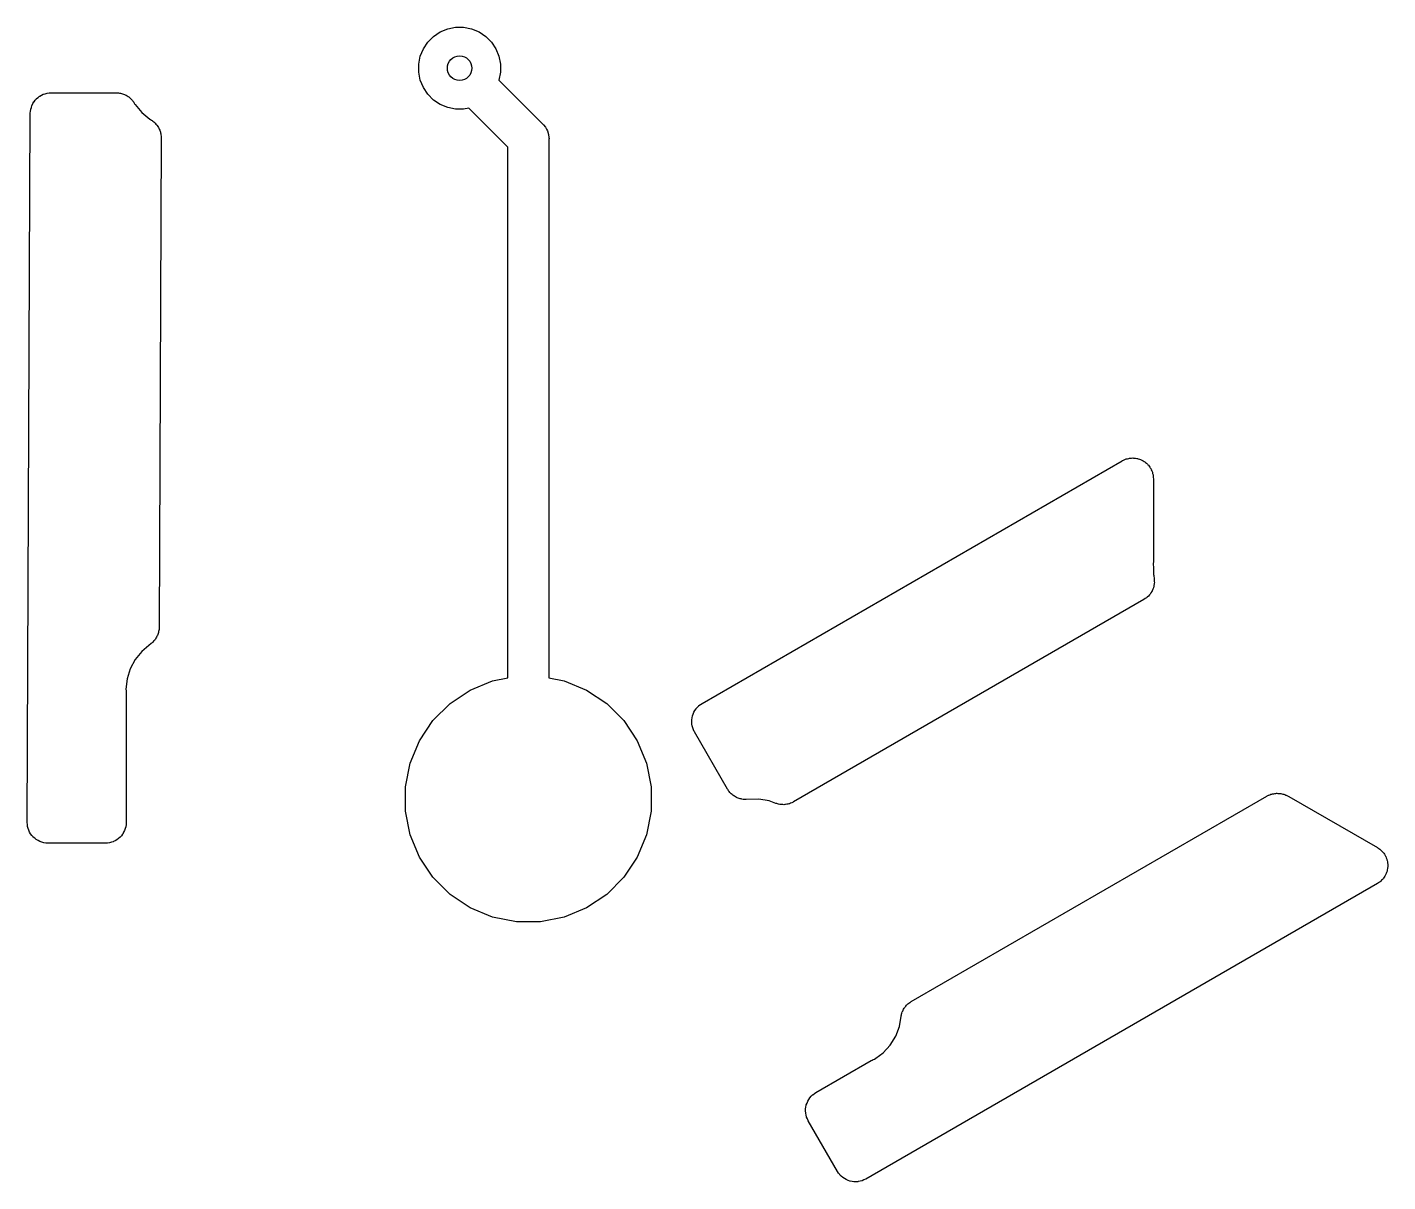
# Model space of a CAD drawing. Extents: x 3.53 to 7.52, y -4.86 to -3.59.
# Drawn here: x 7.1961 to 7.5231, y -4.0869 to -3.8095 of the extents above; entities that cross this region are included whole.
import ezdxf

# ---------------------------------------------------------------- set-up
doc = ezdxf.new("R2010")
doc.units = 0
doc.header["$MEASUREMENT"] = 0
doc.layers.add('BLACK', color=7, linetype='CONTINUOUS')

msp = doc.modelspace()

# ---------------------------------------------------------------- linework, layer by layer
at = {"layer": 'BLACK', "linetype": 'CONTINUOUS'}
for p, q in [((7.29235, -3.81302), (7.29373, -3.81165)), ((7.29373, -3.81165), (7.29534, -3.81057)), ((7.29534, -3.81057), (7.29713, -3.80983)), ((7.29713, -3.80983), (7.29903, -3.80945)), ((7.29903, -3.80945), (7.30097, -3.80945)), ((7.30097, -3.80945), (7.30287, -3.80983)), ((7.30287, -3.80983), (7.30466, -3.81057)), ((7.30466, -3.81057), (7.30627, -3.81165)), ((7.30627, -3.81165), (7.30765, -3.81302)), ((7.29054, -3.81642), (7.29128, -3.81463)), ((7.29128, -3.81463), (7.29235, -3.81302)), ((7.30765, -3.81302), (7.30872, -3.81463)), ((7.30872, -3.81463), (7.30946, -3.81642)), ((7.29016, -3.81832), (7.29054, -3.81642)), ((7.29016, -3.82026), (7.29016, -3.81832)), ((7.30946, -3.81642), (7.30984, -3.81832)), ((7.30984, -3.81832), (7.30984, -3.82026)), ((7.29054, -3.82216), (7.29016, -3.82026)), ((7.29128, -3.82395), (7.29054, -3.82216)), ((7.30984, -3.82026), (7.30946, -3.82216)), ((7.30946, -3.82216), (7.30946, -3.82218)), ((7.30946, -3.82218), (7.31984, -3.83257)), ((7.19952, -3.82579), (7.19992, -3.82557)), ((7.19992, -3.82557), (7.19995, -3.82557)), ((7.19995, -3.82557), (7.19998, -3.82555)), ((7.19998, -3.82555), (7.20041, -3.82543)), ((7.20041, -3.82543), (7.20086, -3.82529)), ((7.20086, -3.82529), (7.20089, -3.82529)), ((7.20089, -3.82529), (7.20091, -3.82528)), ((7.20091, -3.82528), (7.20137, -3.82524)), ((7.20137, -3.82524), (7.20183, -3.8252)), ((7.20183, -3.8252), (7.21749, -3.8252)), ((7.21749, -3.8252), (7.21756, -3.8252)), ((7.21756, -3.8252), (7.21778, -3.82522)), ((7.21778, -3.82522), (7.218, -3.82522)), ((7.218, -3.82522), (7.21826, -3.82528)), ((7.21826, -3.82528), (7.21853, -3.82531)), ((7.21853, -3.82531), (7.21874, -3.82537)), ((7.21874, -3.82537), (7.21895, -3.82542)), ((7.21895, -3.82542), (7.2192, -3.82552)), ((7.2192, -3.82552), (7.21946, -3.8256)), ((7.21946, -3.8256), (7.21965, -3.82571)), ((7.29235, -3.82557), (7.29128, -3.82395)), ((7.29373, -3.82694), (7.29235, -3.82557)), ((7.19694, -3.82914), (7.19708, -3.8287)), ((7.19708, -3.8287), (7.19722, -3.82826)), ((7.19722, -3.82826), (7.19723, -3.82823)), ((7.19723, -3.82823), (7.19724, -3.82821)), ((7.19724, -3.82821), (7.19746, -3.82781)), ((7.19746, -3.82781), (7.19768, -3.8274)), ((7.19768, -3.8274), (7.1977, -3.82738)), ((7.1977, -3.82738), (7.19772, -3.82735)), ((7.19772, -3.82735), (7.19801, -3.827)), ((7.19801, -3.827), (7.19831, -3.82665)), ((7.19831, -3.82665), (7.19833, -3.82663)), ((7.19833, -3.82663), (7.19835, -3.82661)), ((7.19835, -3.82661), (7.19871, -3.82632)), ((7.19871, -3.82632), (7.19906, -3.82603)), ((7.19906, -3.82603), (7.19909, -3.82602)), ((7.19909, -3.82602), (7.19911, -3.826)), ((7.19911, -3.826), (7.19952, -3.82579)), ((7.21965, -3.82571), (7.21986, -3.82579)), ((7.21986, -3.82579), (7.22008, -3.82594)), ((7.22008, -3.82594), (7.22031, -3.82607)), ((7.22031, -3.82607), (7.22048, -3.82621)), ((7.22048, -3.82621), (7.22067, -3.82634)), ((7.22067, -3.82634), (7.22085, -3.82653)), ((7.22085, -3.82653), (7.22106, -3.8267)), ((7.22106, -3.8267), (7.2212, -3.82687)), ((7.2212, -3.82687), (7.22135, -3.82703)), ((7.22135, -3.82703), (7.2215, -3.82725)), ((7.2215, -3.82725), (7.22167, -3.82746)), ((7.22167, -3.82746), (7.22177, -3.82766)), ((7.22177, -3.82766), (7.2219, -3.82784)), ((7.2219, -3.82784), (7.22199, -3.82801)), ((7.22199, -3.82801), (7.22359, -3.82996)), ((7.29534, -3.82801), (7.29373, -3.82694)), ((7.29713, -3.82876), (7.29534, -3.82801)), ((7.29903, -3.82913), (7.29713, -3.82876)), ((7.30224, -3.82888), (7.30097, -3.82913)), ((7.31161, -3.83826), (7.30224, -3.82888)), ((7.19608, -4.00049), (7.19683, -3.83018)), ((7.19683, -3.83011), (7.19688, -3.82965)), ((7.19683, -3.83016), (7.19683, -3.83011)), ((7.19683, -3.83018), (7.19683, -3.83016)), ((7.19683, -3.83016), (7.19683, -3.83016)), ((7.19683, -3.83016), (7.19683, -3.83016)), ((7.19688, -3.82965), (7.19693, -3.82919)), ((7.19693, -3.82919), (7.19694, -3.82916)), ((7.19694, -3.82916), (7.19694, -3.82914)), ((7.22359, -3.82996), (7.22553, -3.83156)), ((7.22553, -3.83156), (7.22566, -3.83162)), ((7.22566, -3.83162), (7.22572, -3.83165)), ((7.22572, -3.83165), (7.22591, -3.83179)), ((7.22591, -3.83179), (7.22611, -3.8319)), ((7.22611, -3.8319), (7.22631, -3.83206)), ((7.22631, -3.83206), (7.22652, -3.83221)), ((7.30097, -3.82913), (7.29903, -3.82913)), ((7.22652, -3.83221), (7.22668, -3.83237)), ((7.22668, -3.83237), (7.22686, -3.83252)), ((7.22686, -3.83252), (7.22702, -3.83272)), ((7.22702, -3.83272), (7.2272, -3.83291)), ((7.2272, -3.83291), (7.22733, -3.8331)), ((7.22733, -3.8331), (7.22748, -3.83328)), ((7.22748, -3.83328), (7.2276, -3.83351)), ((7.2276, -3.83351), (7.22774, -3.83372)), ((7.22774, -3.83372), (7.22782, -3.83394)), ((7.22782, -3.83394), (7.22793, -3.83415)), ((7.22793, -3.83415), (7.228, -3.83439)), ((7.228, -3.83439), (7.2281, -3.83463)), ((7.2281, -3.83463), (7.22814, -3.83486)), ((7.22814, -3.83486), (7.22821, -3.83508)), ((7.22821, -3.83508), (7.22823, -3.83534)), ((7.22823, -3.83534), (7.22828, -3.83559)), ((7.31984, -3.83257), (7.32003, -3.83272)), ((7.32003, -3.83272), (7.32019, -3.83291)), ((7.32019, -3.83291), (7.32065, -3.83347)), ((7.32065, -3.83347), (7.32091, -3.83397)), ((7.32091, -3.83397), (7.3211, -3.83433)), ((7.3211, -3.83433), (7.32139, -3.83526)), ((7.32139, -3.83526), (7.32146, -3.83598)), ((7.2283, -3.83605), (7.22779, -3.95364)), ((7.22828, -3.83559), (7.22828, -3.83582)), ((7.22828, -3.83582), (7.2283, -3.83605)), ((7.31161, -3.96575), (7.31161, -3.83826)), ((7.32146, -3.83598), (7.32146, -3.83598)), ((7.32146, -3.83598), (7.32148, -3.83622)), ((7.32148, -3.83622), (7.32146, -3.83646)), ((7.32146, -3.83646), (7.32146, -3.96575)), ((7.35827, -3.97191), (7.45923, -3.91362)), ((7.45923, -3.91362), (7.45929, -3.91358)), ((7.45929, -3.91358), (7.45958, -3.91346)), ((7.45958, -3.91346), (7.45986, -3.91331)), ((7.45986, -3.91331), (7.46003, -3.91326)), ((7.46003, -3.91326), (7.46019, -3.91319)), ((7.46019, -3.91319), (7.46049, -3.91312)), ((7.46049, -3.91312), (7.4608, -3.91304)), ((7.4608, -3.91304), (7.46097, -3.91302)), ((7.46097, -3.91302), (7.46114, -3.91298)), ((7.46114, -3.91298), (7.46145, -3.91298)), ((7.46145, -3.91298), (7.46177, -3.91295)), ((7.46177, -3.91295), (7.46194, -3.91297)), ((7.46194, -3.91297), (7.46212, -3.91296)), ((7.46212, -3.91296), (7.46243, -3.91302)), ((7.46243, -3.91302), (7.46274, -3.91305)), ((7.46274, -3.91305), (7.4629, -3.9131)), ((7.4629, -3.9131), (7.46308, -3.91313)), ((7.46308, -3.91313), (7.46337, -3.91325)), ((7.46337, -3.91325), (7.46367, -3.91334)), ((7.46367, -3.91334), (7.46382, -3.91342)), ((7.46382, -3.91342), (7.46399, -3.91348)), ((7.46399, -3.91348), (7.46425, -3.91365)), ((7.46425, -3.91365), (7.46453, -3.9138)), ((7.46453, -3.9138), (7.46466, -3.91391)), ((7.46466, -3.91391), (7.46481, -3.91401)), ((7.46481, -3.91401), (7.46504, -3.91422)), ((7.46504, -3.91422), (7.46528, -3.91442)), ((7.46528, -3.91442), (7.46539, -3.91456)), ((7.46539, -3.91456), (7.46552, -3.91468)), ((7.46552, -3.91468), (7.4657, -3.91494)), ((7.4657, -3.91494), (7.4659, -3.91518)), ((7.4659, -3.91518), (7.46598, -3.91533)), ((7.46598, -3.91533), (7.46608, -3.91548)), ((7.46608, -3.91548), (7.46621, -3.91577)), ((7.46621, -3.91577), (7.46636, -3.91604)), ((7.46636, -3.91604), (7.46641, -3.91621)), ((7.46641, -3.91621), (7.46648, -3.91637)), ((7.46648, -3.91637), (7.46655, -3.91668)), ((7.46655, -3.91668), (7.46664, -3.91698)), ((7.46664, -3.91698), (7.46665, -3.91715)), ((7.46665, -3.91715), (7.46669, -3.91732)), ((7.46669, -3.91732), (7.4667, -3.91763)), ((7.4667, -3.91763), (7.46673, -3.91795)), ((7.46673, -3.91795), (7.46673, -3.93786)), ((7.46673, -3.93793), (7.46669, -3.93829)), ((7.46669, -3.93829), (7.46673, -3.93945)), ((7.46673, -3.93786), (7.46673, -3.93793)), ((7.46673, -3.93945), (7.46673, -3.93952)), ((7.46673, -3.93952), (7.46673, -3.93957)), ((7.46673, -3.93957), (7.46673, -3.93961)), ((7.46673, -3.93961), (7.46673, -3.93995)), ((7.46673, -3.93995), (7.46674, -3.94)), ((7.46674, -3.94), (7.46674, -3.94006)), ((7.46674, -3.94006), (7.46674, -3.94019)), ((7.46674, -3.94019), (7.46676, -3.94032)), ((7.46676, -3.94032), (7.46678, -3.941)), ((7.46678, -3.941), (7.4668, -3.94109)), ((7.4668, -3.94109), (7.46682, -3.94116)), ((7.46682, -3.94116), (7.46685, -3.94145)), ((7.46685, -3.94145), (7.46691, -3.94174)), ((7.46694, -3.94319), (7.46686, -3.94356)), ((7.46691, -3.94174), (7.46695, -3.94214)), ((7.46696, -3.94298), (7.46694, -3.94308)), ((7.46694, -3.94308), (7.46694, -3.94319)), ((7.46695, -3.94214), (7.46695, -3.94221)), ((7.46695, -3.94221), (7.46695, -3.94259)), ((7.46695, -3.94259), (7.46696, -3.94298)), ((7.46511, -3.94653), (7.46478, -3.94674)), ((7.46518, -3.94645), (7.46511, -3.94653)), ((7.46527, -3.94639), (7.46518, -3.94645)), ((7.46553, -3.94611), (7.46527, -3.94639)), ((7.4658, -3.94584), (7.46553, -3.94611)), ((7.46586, -3.94576), (7.4658, -3.94584)), ((7.46593, -3.94568), (7.46586, -3.94576)), ((7.46614, -3.94535), (7.46593, -3.94568)), ((7.46635, -3.94504), (7.46614, -3.94535)), ((7.4664, -3.94494), (7.46635, -3.94504)), ((7.46645, -3.94485), (7.4664, -3.94494)), ((7.46659, -3.94449), (7.46645, -3.94485)), ((7.46674, -3.94414), (7.46659, -3.94449)), ((7.46676, -3.94404), (7.46674, -3.94414)), ((7.4668, -3.94394), (7.46676, -3.94404)), ((7.46686, -3.94356), (7.4668, -3.94394)), ((7.46447, -3.94696), (7.38025, -3.99558)), ((7.46478, -3.94674), (7.46447, -3.94696)), ((7.22703, -3.95621), (7.2269, -3.95646)), ((7.22719, -3.95598), (7.22703, -3.95621)), ((7.22727, -3.95579), (7.22719, -3.95598)), ((7.22737, -3.9556), (7.22727, -3.95579)), ((7.22746, -3.95534), (7.22737, -3.9556)), ((7.22756, -3.95508), (7.22746, -3.95534)), ((7.22761, -3.95488), (7.22756, -3.95508)), ((7.22767, -3.95467), (7.22761, -3.95488)), ((7.2277, -3.9544), (7.22767, -3.95467)), ((7.22776, -3.95413), (7.2277, -3.9544)), ((7.22778, -3.9537), (7.22776, -3.95392)), ((7.22776, -3.95392), (7.22776, -3.95413)), ((7.22779, -3.95364), (7.22778, -3.9537)), ((7.22359, -3.95941), (7.22199, -3.96136)), ((7.22587, -3.95754), (7.22359, -3.95941)), ((7.22595, -3.95748), (7.22587, -3.95754)), ((7.2261, -3.95733), (7.22595, -3.95748)), ((7.22627, -3.9572), (7.2261, -3.95733)), ((7.22645, -3.95699), (7.22627, -3.9572)), ((7.22664, -3.95679), (7.22645, -3.95699)), ((7.22676, -3.95662), (7.22664, -3.95679)), ((7.2269, -3.95646), (7.22676, -3.95662)), ((7.22199, -3.96136), (7.2208, -3.96358)), ((7.22007, -3.966), (7.21982, -3.9685)), ((7.2208, -3.96358), (7.22007, -3.966)), ((7.30792, -3.96649), (7.31161, -3.96575)), ((7.32146, -3.96575), (7.32515, -3.96649)), ((7.21982, -3.9685), (7.21986, -3.96889)), ((7.21986, -3.96889), (7.21986, -3.96896)), ((7.21986, -3.96896), (7.21986, -3.96917)), ((7.21986, -3.96917), (7.21988, -3.96938)), ((7.21988, -3.96938), (7.21988, -4.00051)), ((7.29771, -3.97195), (7.30255, -3.96871)), ((7.30255, -3.96871), (7.30792, -3.96649)), ((7.32515, -3.96649), (7.33052, -3.96871)), ((7.33052, -3.96871), (7.33536, -3.97195)), ((7.2936, -3.97606), (7.29771, -3.97195)), ((7.33536, -3.97195), (7.33947, -3.97606)), ((7.35715, -3.97282), (7.35747, -3.97248)), ((7.35747, -3.97248), (7.35749, -3.97247)), ((7.35749, -3.97247), (7.3575, -3.97245)), ((7.3575, -3.97245), (7.35788, -3.97218)), ((7.35788, -3.97218), (7.35827, -3.97191)), ((7.29037, -3.9809), (7.2936, -3.97606)), ((7.33947, -3.97606), (7.3427, -3.9809)), ((7.35578, -3.97586), (7.35586, -3.9754)), ((7.35578, -3.97587), (7.35578, -3.97586)), ((7.35578, -3.97589), (7.35578, -3.97587)), ((7.35579, -3.97636), (7.35578, -3.97589)), ((7.35586, -3.9754), (7.35594, -3.97493)), ((7.35594, -3.97493), (7.35595, -3.97491)), ((7.35595, -3.97489), (7.35612, -3.97446)), ((7.35595, -3.97491), (7.35595, -3.97489)), ((7.35612, -3.97446), (7.35629, -3.97402)), ((7.35629, -3.97402), (7.3563, -3.974)), ((7.3563, -3.97399), (7.35656, -3.97359)), ((7.3563, -3.974), (7.3563, -3.97399)), ((7.35656, -3.97359), (7.35681, -3.97319)), ((7.35681, -3.97319), (7.35682, -3.97318)), ((7.35682, -3.97318), (7.35683, -3.97316)), ((7.35683, -3.97316), (7.35715, -3.97282)), ((7.3558, -3.97683), (7.35579, -3.97636)), ((7.35581, -3.97685), (7.3558, -3.97683)), ((7.35581, -3.97687), (7.35581, -3.97685)), ((7.35591, -3.97733), (7.35581, -3.97687)), ((7.35601, -3.97778), (7.35591, -3.97733)), ((7.35602, -3.9778), (7.35601, -3.97778)), ((7.35602, -3.97782), (7.35602, -3.9778)), ((7.35621, -3.97825), (7.35602, -3.97782)), ((7.3564, -3.97868), (7.35621, -3.97825)), ((7.35642, -3.97871), (7.3564, -3.97868)), ((7.35644, -3.97874), (7.35642, -3.97871)), ((7.35642, -3.97871), (7.35642, -3.97871)), ((7.35642, -3.97871), (7.35642, -3.97871)), ((7.36439, -3.99252), (7.35644, -3.97874)), ((7.28814, -3.98627), (7.29037, -3.9809)), ((7.3427, -3.9809), (7.34493, -3.98627)), ((7.28701, -3.99197), (7.28814, -3.98627)), ((7.34493, -3.98627), (7.34606, -3.99197)), ((7.28701, -3.99779), (7.28701, -3.99197)), ((7.34606, -3.99197), (7.34606, -3.99779)), ((7.36452, -3.9927), (7.36439, -3.99252)), ((7.36463, -3.9929), (7.36452, -3.9927)), ((7.36481, -3.9931), (7.36463, -3.9929)), ((7.36496, -3.99332), (7.36481, -3.9931)), ((7.36512, -3.99347), (7.36496, -3.99332)), ((7.36527, -3.99364), (7.36512, -3.99347)), ((7.36548, -3.9938), (7.36527, -3.99364)), ((7.36567, -3.99398), (7.36548, -3.9938)), ((7.36586, -3.9941), (7.36567, -3.99398)), ((7.36604, -3.99424), (7.36586, -3.9941)), ((7.36628, -3.99436), (7.36604, -3.99424)), ((7.3665, -3.9945), (7.36628, -3.99436)), ((7.36671, -3.99458), (7.3665, -3.9945)), ((7.36691, -3.99468), (7.36671, -3.99458)), ((7.36716, -3.99475), (7.36691, -3.99468)), ((7.36741, -3.99485), (7.36716, -3.99475)), ((7.36763, -3.99488), (7.36741, -3.99485)), ((7.36785, -3.99495), (7.36763, -3.99488)), ((7.36811, -3.99497), (7.36785, -3.99495)), ((7.36838, -3.99501), (7.36811, -3.99497)), ((7.3686, -3.995), (7.36838, -3.99501)), ((7.36882, -3.99502), (7.3686, -3.995)), ((7.36883, -3.99502), (7.36882, -3.99502)), ((7.36889, -3.99502), (7.36883, -3.99502)), ((7.3719, -3.99492), (7.36889, -3.99502)), ((7.37439, -3.99533), (7.3719, -3.99492)), ((7.37599, -3.99593), (7.37439, -3.99533)), ((7.38019, -3.99562), (7.37999, -3.99571)), ((7.38025, -3.99558), (7.38019, -3.99562)), ((7.40853, -4.04353), (7.49403, -3.99417)), ((7.49403, -3.99417), (7.49409, -3.99414)), ((7.49409, -3.99414), (7.49426, -3.99407)), ((7.49426, -3.99407), (7.49441, -3.99397)), ((7.49441, -3.99397), (7.49445, -3.99396)), ((7.49445, -3.99396), (7.49448, -3.99394)), ((7.49448, -3.99394), (7.49473, -3.99386)), ((7.49473, -3.99386), (7.49498, -3.99375)), ((7.49498, -3.99375), (7.49516, -3.99371)), ((7.49516, -3.99371), (7.49533, -3.99365)), ((7.49533, -3.99365), (7.49537, -3.99364)), ((7.49537, -3.99364), (7.49541, -3.99363)), ((7.49541, -3.99363), (7.49567, -3.9936)), ((7.49567, -3.9936), (7.49594, -3.99354)), ((7.49594, -3.99354), (7.49612, -3.99354)), ((7.49612, -3.99354), (7.4963, -3.99351)), ((7.4963, -3.99351), (7.49634, -3.99351)), ((7.49634, -3.99351), (7.49637, -3.99351)), ((7.49637, -3.99351), (7.49664, -3.99352)), ((7.49664, -3.99352), (7.49691, -3.99352)), ((7.49691, -3.99352), (7.49709, -3.99355)), ((7.49709, -3.99355), (7.49727, -3.99356)), ((7.49727, -3.99356), (7.49731, -3.99357)), ((7.49731, -3.99357), (7.49735, -3.99357)), ((7.49735, -3.99357), (7.4976, -3.99364)), ((7.4976, -3.99364), (7.49787, -3.99369)), ((7.49787, -3.99369), (7.49804, -3.99375)), ((7.49804, -3.99375), (7.49822, -3.9938)), ((7.49822, -3.9938), (7.49825, -3.99382)), ((7.49825, -3.99382), (7.49829, -3.99383)), ((7.49829, -3.99383), (7.49857, -3.99393)), ((7.49857, -3.99393), (7.49863, -3.99395)), ((7.49863, -3.99395), (7.49896, -3.99412)), ((7.49896, -3.99412), (7.4993, -3.99428)), ((7.4993, -3.99428), (7.52057, -4.00656)), ((7.28814, -4.00349), (7.28701, -3.99779)), ((7.34606, -3.99779), (7.34493, -4.00349)), ((7.3762, -3.99599), (7.37599, -3.99593)), ((7.37641, -3.99607), (7.3762, -3.99599)), ((7.37667, -3.99612), (7.37641, -3.99607)), ((7.37693, -3.99619), (7.37667, -3.99612)), ((7.37715, -3.9962), (7.37693, -3.99619)), ((7.37737, -3.99624), (7.37715, -3.9962)), ((7.37764, -3.99623), (7.37737, -3.99624)), ((7.37791, -3.99625), (7.37764, -3.99623)), ((7.37813, -3.99622), (7.37791, -3.99625)), ((7.37834, -3.99622), (7.37813, -3.99622)), ((7.37861, -3.99616), (7.37834, -3.99622)), ((7.37888, -3.99613), (7.37861, -3.99616)), ((7.37908, -3.99606), (7.37888, -3.99613)), ((7.3793, -3.99601), (7.37908, -3.99606)), ((7.37954, -3.9959), (7.3793, -3.99601)), ((7.3798, -3.99582), (7.37954, -3.9959)), ((7.37999, -3.99571), (7.3798, -3.99582)), ((7.19613, -4.00097), (7.19608, -4.00049)), ((7.19617, -4.00145), (7.19613, -4.00097)), ((7.19618, -4.00145), (7.19617, -4.00145)), ((7.19618, -4.00146), (7.19618, -4.00145)), ((7.19631, -4.00193), (7.19618, -4.00146)), ((7.19645, -4.00238), (7.19631, -4.00193)), ((7.21963, -4.002), (7.21949, -4.00245)), ((7.21977, -4.00155), (7.21963, -4.002)), ((7.21978, -4.00152), (7.21977, -4.00153)), ((7.21977, -4.00153), (7.21977, -4.00155)), ((7.21983, -4.00105), (7.21978, -4.00152)), ((7.21988, -4.00058), (7.21983, -4.00105)), ((7.21988, -4.00051), (7.21988, -4.00055)), ((7.21988, -4.00055), (7.21988, -4.00055)), ((7.21988, -4.00055), (7.21988, -4.00055)), ((7.21988, -4.00055), (7.21988, -4.00058)), ((7.19645, -4.00239), (7.19645, -4.00238)), ((7.19645, -4.0024), (7.19645, -4.00239)), ((7.19667, -4.00282), (7.19645, -4.0024)), ((7.1969, -4.00325), (7.19667, -4.00282)), ((7.19691, -4.00325), (7.1969, -4.00325)), ((7.19691, -4.00326), (7.19691, -4.00325)), ((7.19721, -4.00363), (7.19691, -4.00326)), ((7.19751, -4.00401), (7.19721, -4.00363)), ((7.19752, -4.00401), (7.19751, -4.00401)), ((7.19752, -4.00402), (7.19752, -4.00401)), ((7.1979, -4.00433), (7.19752, -4.00402)), ((7.19826, -4.00464), (7.1979, -4.00433)), ((7.19827, -4.00464), (7.19826, -4.00464)), ((7.1987, -4.00488), (7.19827, -4.00464)), ((7.19827, -4.00464), (7.19827, -4.00464)), ((7.19912, -4.00511), (7.1987, -4.00488)), ((7.19913, -4.00511), (7.19912, -4.00511)), ((7.19912, -4.00511), (7.19912, -4.00511)), ((7.19958, -4.00526), (7.19913, -4.00511)), ((7.20005, -4.0054), (7.19958, -4.00526)), ((7.20006, -4.00541), (7.20005, -4.0054)), ((7.20005, -4.0054), (7.20005, -4.0054)), ((7.20053, -4.00546), (7.20006, -4.00541)), ((7.20102, -4.00551), (7.20053, -4.00546)), ((7.21535, -4.00547), (7.21488, -4.00551)), ((7.21582, -4.00542), (7.21535, -4.00547)), ((7.21584, -4.00542), (7.21582, -4.00542)), ((7.21585, -4.00542), (7.21584, -4.00542)), ((7.2163, -4.00528), (7.21585, -4.00542)), ((7.21675, -4.00515), (7.2163, -4.00528)), ((7.21677, -4.00514), (7.21675, -4.00515)), ((7.21679, -4.00513), (7.21677, -4.00514)), ((7.2172, -4.00491), (7.21679, -4.00513)), ((7.21762, -4.0047), (7.2172, -4.00491)), ((7.21763, -4.00468), (7.21762, -4.0047)), ((7.21765, -4.00468), (7.21763, -4.00468)), ((7.21801, -4.00438), (7.21765, -4.00468)), ((7.21838, -4.00408), (7.21801, -4.00438)), ((7.21839, -4.00407), (7.21838, -4.00408)), ((7.21841, -4.00406), (7.21839, -4.00407)), ((7.21871, -4.0037), (7.21841, -4.00406)), ((7.21901, -4.00334), (7.21871, -4.0037)), ((7.21902, -4.00332), (7.21901, -4.00334)), ((7.21903, -4.00331), (7.21902, -4.00332)), ((7.21925, -4.00289), (7.21903, -4.00331)), ((7.21948, -4.00248), (7.21925, -4.00289)), ((7.21949, -4.00245), (7.21948, -4.00246)), ((7.21948, -4.00246), (7.21948, -4.00248)), ((7.29037, -4.00887), (7.28814, -4.00349)), ((7.34493, -4.00349), (7.3427, -4.00887)), ((7.20103, -4.00551), (7.20102, -4.00551)), ((7.20108, -4.00551), (7.20103, -4.00551)), ((7.20103, -4.00551), (7.20103, -4.00551)), ((7.20103, -4.00551), (7.20103, -4.00551)), ((7.21488, -4.00551), (7.20108, -4.00551)), ((7.52057, -4.00656), (7.52063, -4.00659)), ((7.52063, -4.00659), (7.52089, -4.00678)), ((7.52089, -4.00678), (7.52115, -4.00695)), ((7.52115, -4.00695), (7.52128, -4.00707)), ((7.52128, -4.00707), (7.52142, -4.00717)), ((7.52142, -4.00717), (7.52163, -4.0074)), ((7.52163, -4.0074), (7.52186, -4.00762)), ((7.52186, -4.00762), (7.52196, -4.00776)), ((7.52196, -4.00776), (7.52208, -4.00789)), ((7.52208, -4.00789), (7.52224, -4.00816)), ((7.52224, -4.00816), (7.52242, -4.00842)), ((7.52242, -4.00842), (7.52249, -4.00858)), ((7.52249, -4.00858), (7.52258, -4.00873)), ((7.52258, -4.00873), (7.52269, -4.00902)), ((7.2936, -4.0137), (7.29037, -4.00887)), ((7.3427, -4.00887), (7.33947, -4.0137)), ((7.52269, -4.00902), (7.52282, -4.00931)), ((7.52282, -4.00931), (7.52286, -4.00948)), ((7.52286, -4.00948), (7.52292, -4.00964)), ((7.52295, -4.01189), (7.5229, -4.0122)), ((7.52292, -4.00964), (7.52296, -4.00995)), ((7.52302, -4.01158), (7.52295, -4.01189)), ((7.52296, -4.00995), (7.52303, -4.01026)), ((7.52303, -4.01141), (7.52302, -4.01158)), ((7.52303, -4.01026), (7.52304, -4.01044)), ((7.52306, -4.01124), (7.52303, -4.01141)), ((7.52304, -4.01044), (7.52306, -4.01061)), ((7.52306, -4.01061), (7.52305, -4.01092)), ((7.52305, -4.01092), (7.52306, -4.01124)), ((7.29771, -4.01782), (7.2936, -4.0137)), ((7.33947, -4.0137), (7.33536, -4.01782)), ((7.52057, -4.01522), (7.39764, -4.08619)), ((7.52083, -4.01503), (7.52057, -4.01522)), ((7.5211, -4.01487), (7.52083, -4.01503)), ((7.52122, -4.01475), (7.5211, -4.01487)), ((7.52137, -4.01465), (7.52122, -4.01475)), ((7.52158, -4.01442), (7.52137, -4.01465)), ((7.52181, -4.01421), (7.52158, -4.01442)), ((7.52191, -4.01407), (7.52181, -4.01421)), ((7.52203, -4.01394), (7.52191, -4.01407)), ((7.5222, -4.01367), (7.52203, -4.01394)), ((7.52238, -4.01342), (7.5222, -4.01367)), ((7.52246, -4.01326), (7.52238, -4.01342)), ((7.52255, -4.01311), (7.52246, -4.01326)), ((7.52266, -4.01282), (7.52255, -4.01311)), ((7.52279, -4.01253), (7.52266, -4.01282)), ((7.52284, -4.01236), (7.52279, -4.01253)), ((7.5229, -4.0122), (7.52284, -4.01236)), ((7.30255, -4.02105), (7.29771, -4.01782)), ((7.33536, -4.01782), (7.33052, -4.02105)), ((7.30792, -4.02327), (7.30255, -4.02105)), ((7.33052, -4.02105), (7.32515, -4.02327)), ((7.31363, -4.02441), (7.30792, -4.02327)), ((7.31944, -4.02441), (7.31363, -4.02441)), ((7.32515, -4.02327), (7.31944, -4.02441)), ((7.40707, -4.04481), (7.40726, -4.04462)), ((7.40726, -4.04462), (7.40742, -4.0444)), ((7.40742, -4.0444), (7.40759, -4.04426)), ((7.40759, -4.04426), (7.40774, -4.0441)), ((7.40774, -4.0441), (7.40796, -4.04395)), ((7.40796, -4.04395), (7.40816, -4.04377)), ((7.40816, -4.04377), (7.40836, -4.04366)), ((7.40836, -4.04366), (7.40853, -4.04353)), ((7.40569, -4.04954), (7.4061, -4.04705)), ((7.4061, -4.04705), (7.40611, -4.04698)), ((7.40611, -4.04698), (7.40617, -4.04677)), ((7.40617, -4.04677), (7.40621, -4.04655)), ((7.40621, -4.04655), (7.4063, -4.0463)), ((7.4063, -4.0463), (7.40638, -4.04604)), ((7.40638, -4.04604), (7.40648, -4.04585)), ((7.40648, -4.04585), (7.40656, -4.04564)), ((7.40656, -4.04564), (7.4067, -4.04541)), ((7.4067, -4.04541), (7.40682, -4.04517)), ((7.40682, -4.04517), (7.40696, -4.045)), ((7.40696, -4.045), (7.40707, -4.04481)), ((7.4048, -4.0519), (7.40569, -4.04954)), ((7.40175, -4.05588), (7.40347, -4.05404)), ((7.40347, -4.05404), (7.4048, -4.0519)), ((7.38563, -4.0654), (7.39891, -4.05773)), ((7.39891, -4.05773), (7.39897, -4.0577)), ((7.39897, -4.0577), (7.39916, -4.05761)), ((7.39916, -4.05761), (7.39935, -4.05751)), ((7.39935, -4.05751), (7.3997, -4.05735)), ((7.3997, -4.05735), (7.40001, -4.05713)), ((7.40001, -4.05713), (7.40175, -4.05588)), ((7.40001, -4.05713), (7.40001, -4.05713)), ((7.38349, -4.06795), (7.38365, -4.06751)), ((7.38365, -4.06751), (7.38366, -4.06749)), ((7.38366, -4.06749), (7.38367, -4.06748)), ((7.38367, -4.06748), (7.38392, -4.06708)), ((7.38392, -4.06708), (7.38417, -4.06668)), ((7.38417, -4.06668), (7.38418, -4.06667)), ((7.38418, -4.06667), (7.38419, -4.06665)), ((7.38419, -4.06665), (7.38452, -4.06631)), ((7.38452, -4.06631), (7.38484, -4.06597)), ((7.38484, -4.06597), (7.38485, -4.06596)), ((7.38485, -4.06596), (7.38486, -4.06595)), ((7.38486, -4.06595), (7.38525, -4.06567)), ((7.38525, -4.06567), (7.38563, -4.0654)), ((7.38314, -4.06938), (7.38315, -4.06936)), ((7.38316, -4.06985), (7.38314, -4.06938)), ((7.38315, -4.06935), (7.38323, -4.06889)), ((7.38315, -4.06936), (7.38315, -4.06935)), ((7.38317, -4.07032), (7.38316, -4.06985)), ((7.38317, -4.07034), (7.38317, -4.07032)), ((7.38317, -4.07036), (7.38317, -4.07034)), ((7.38328, -4.07082), (7.38317, -4.07036)), ((7.38323, -4.06889), (7.38331, -4.06842)), ((7.38338, -4.07128), (7.38328, -4.07082)), ((7.38331, -4.0684), (7.38332, -4.06839)), ((7.38331, -4.06842), (7.38331, -4.0684)), ((7.38332, -4.06839), (7.38349, -4.06795)), ((7.38338, -4.07129), (7.38338, -4.07128)), ((7.38339, -4.07131), (7.38338, -4.07129)), ((7.38358, -4.07174), (7.38339, -4.07131)), ((7.38377, -4.07217), (7.38358, -4.07174)), ((7.38378, -4.0722), (7.38377, -4.07217)), ((7.38379, -4.0722), (7.38378, -4.0722)), ((7.38378, -4.0722), (7.38378, -4.0722)), ((7.3838, -4.07223), (7.38379, -4.0722)), ((7.39081, -4.08436), (7.3838, -4.07223)), ((7.39108, -4.08475), (7.39081, -4.08436)), ((7.39135, -4.08513), (7.39108, -4.08475)), ((7.39136, -4.08514), (7.39135, -4.08513)), ((7.39138, -4.08516), (7.39136, -4.08514)), ((7.39172, -4.08548), (7.39138, -4.08516)), ((7.39206, -4.0858), (7.39172, -4.08548)), ((7.39207, -4.08581), (7.39206, -4.0858)), ((7.39209, -4.08583), (7.39207, -4.08581)), ((7.39249, -4.08607), (7.39209, -4.08583)), ((7.39288, -4.08633), (7.39249, -4.08607)), ((7.3929, -4.08633), (7.39288, -4.08633)), ((7.39291, -4.08634), (7.3929, -4.08633)), ((7.39336, -4.08651), (7.39291, -4.08634)), ((7.39379, -4.08668), (7.39336, -4.08651)), ((7.39381, -4.08668), (7.39379, -4.08668)), ((7.39383, -4.08669), (7.39381, -4.08668)), ((7.3943, -4.08677), (7.39383, -4.08669)), ((7.39475, -4.08685), (7.3943, -4.08677)), ((7.39477, -4.08685), (7.39475, -4.08685)), ((7.39479, -4.08685), (7.39477, -4.08685)), ((7.39526, -4.08684), (7.39479, -4.08685)), ((7.39573, -4.08683), (7.39526, -4.08684)), ((7.39575, -4.08682), (7.39573, -4.08683)), ((7.39576, -4.08682), (7.39575, -4.08682)), ((7.39622, -4.08672), (7.39576, -4.08682)), ((7.39668, -4.08662), (7.39622, -4.08672)), ((7.3967, -4.08661), (7.39668, -4.08662)), ((7.39672, -4.08661), (7.3967, -4.08661)), ((7.39714, -4.08642), (7.39672, -4.08661)), ((7.39758, -4.08623), (7.39714, -4.08642)), ((7.39761, -4.08621), (7.39758, -4.08623)), ((7.39764, -4.08619), (7.39761, -4.08621)), ((7.39761, -4.08621), (7.39761, -4.08621)), ((7.39761, -4.08621), (7.39761, -4.08621))]:
    msp.add_line(p, q, dxfattribs=at)
at = {"layer": 'BLACK'}
msp.add_circle((7.3, -3.81929), 0.00295, dxfattribs=at)

doc.saveas('drawing.dxf')
